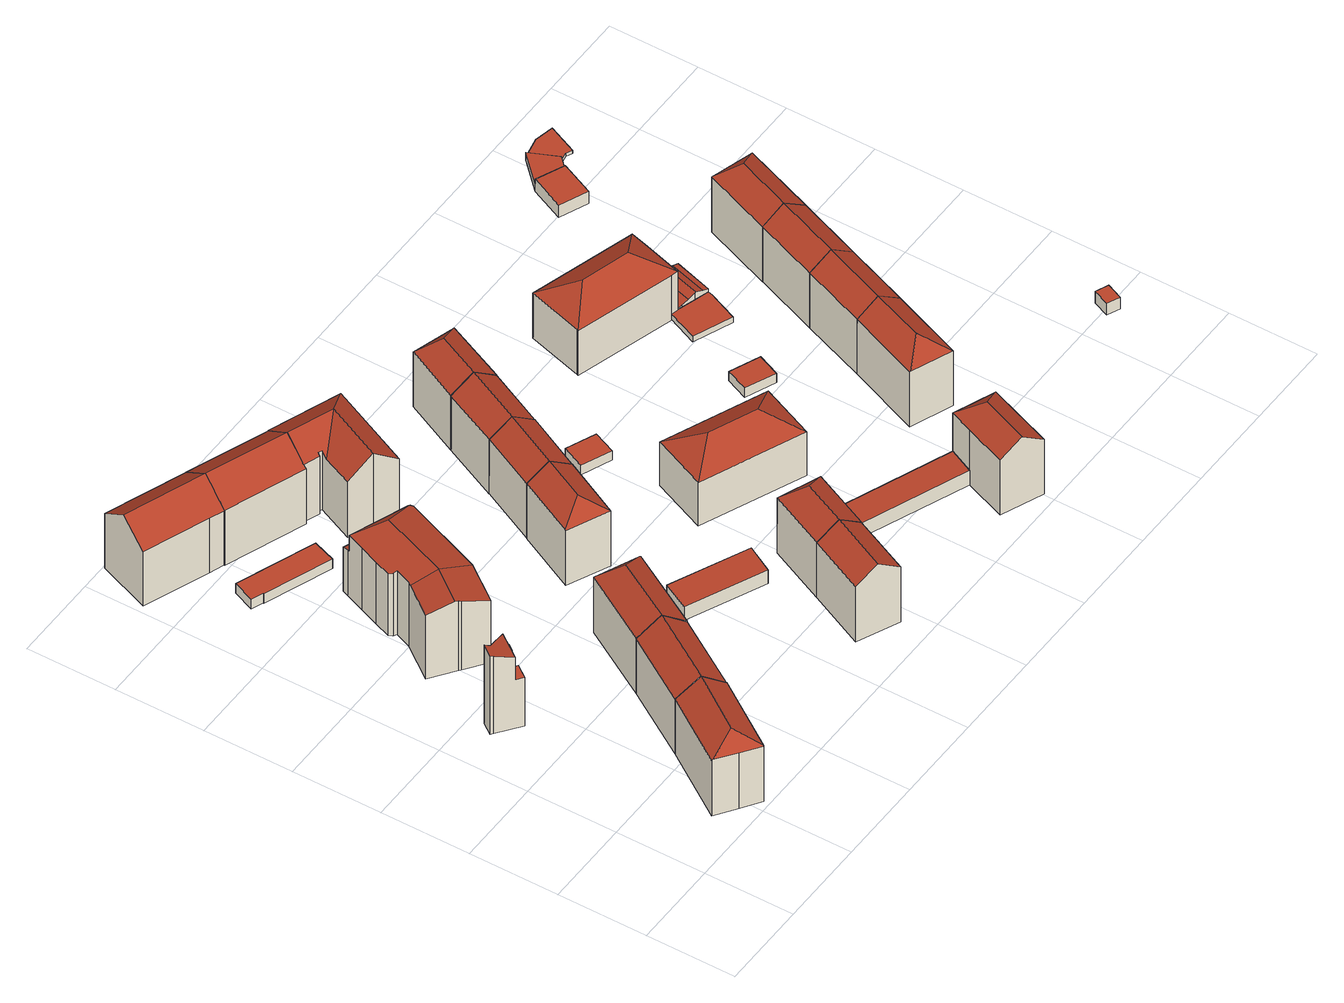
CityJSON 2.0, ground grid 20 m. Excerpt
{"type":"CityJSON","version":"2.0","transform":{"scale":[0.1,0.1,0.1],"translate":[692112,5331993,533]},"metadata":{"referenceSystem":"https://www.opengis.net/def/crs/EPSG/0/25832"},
"CityObjects":{
"building1":{"type":"Building","attributes":{"Gemeindeschluessel":"09162000","HoeheDach":"553.490","HoeheGrund":"535.050","Methode":"2000","NiedrigsteTraufeDesGebaeudes":"549.559","Geometrietyp2DReferenz":"3000","function":"31001_1000","roofType":"3200","measuredHeight":18.44,"storeysAboveGround":4},"geometry":[{"type":"MultiSurface","lod":"2","boundaries":[[[0,1,2,3]],[[4,5,6,7]],[[3,2,8,9,10]],[[8,7,6,11,9]],[[12,13,11,6,5]],[[10,9,11,13]],[[4,1,0,12,5]],[[2,1,4,7,8]],[[0,3,10,13,12]]],"semantics":{"surfaces":[{"type":"WallSurface"},{"type":"RoofSurface"},{"type":"GroundSurface"}],"values":[0,0,0,0,1,1,0,2,1]}}]},
"building2":{"type":"Building","attributes":{"Gemeindeschluessel":"09162000","HoeheDach":"556.212","HoeheGrund":"535.380","Methode":"2000","NiedrigsteTraufeDesGebaeudes":"539.930","Geometrietyp2DReferenz":"3000","function":"31001_9998","roofType":"2100","measuredHeight":20.83},"geometry":[{"type":"MultiSurface","lod":"2","boundaries":[[[14,15,16,17,18,19,20]],[[21,22,23,24]],[[25,26,27,28]],[[29,30,24,23,31,32]],[[31,23,22,33]],[[33,25,28,32,31]],[[18,34,35,19]],[[16,36,37,17]],[[14,20,38,26,25,33,22,21]],[[15,14,21,24,30,39]],[[26,38,27]],[[15,39,36,16]],[[20,19,35,29,32,28,27,38]],[[29,35,34,37,36,39,30]],[[17,37,34,18]]],"semantics":{"surfaces":[{"type":"GroundSurface"},{"type":"RoofSurface"},{"type":"WallSurface"}],"values":[0,1,2,2,2,1,2,2,2,2,1,2,2,1,2]}}]},
"building3":{"type":"Building","attributes":{"Gemeindeschluessel":"09162000","HoeheDach":"553.472","HoeheGrund":"535.010","Methode":"1000","NiedrigsteTraufeDesGebaeudes":"549.467","Geometrietyp2DReferenz":"3000","function":"31001_1000","roofType":"3100","measuredHeight":18.46,"storeysAboveGround":4},"geometry":[{"type":"MultiSurface","lod":"2","boundaries":[[[40,41,42,43,44]],[[7,45,42,41]],[[8,7,41,40]],[[11,43,42,45]],[[7,8,46,11,45]],[[46,44,43,11]],[[46,8,40,44]]],"semantics":{"surfaces":[{"type":"WallSurface"},{"type":"GroundSurface"},{"type":"RoofSurface"}],"values":[0,0,1,2,0,2,0]}}]},
"building4":{"type":"Building","attributes":{"Gemeindeschluessel":"09162000","HoeheDach":"553.580","HoeheGrund":"535.020","Methode":"2000","NiedrigsteTraufeDesGebaeudes":"546.665","Geometrietyp2DReferenz":"3000","function":"31001_9998","roofType":"3200","measuredHeight":18.56,"storeysAboveGround":5},"geometry":[{"type":"MultiSurface","lod":"2","boundaries":[[[47,48,49,50]],[[51,52,53,54]],[[55,56,57,58]],[[58,57,59,60]],[[61,62,63,64,65]],[[66,67,68,69]],[[54,53,70,71]],[[72,73,56,55]],[[61,65,74,75]],[[76,77,78,79]],[[80,81,82,83]],[[84,69,68,85,86]],[[51,60,59,47,87,52]],[[61,75,66,69,84,80,83,72,55,58,60,51,54,71,76,79,88,62]],[[62,88,50,49,63]],[[88,79,78,87,47,50]],[[89,48,47,59,57,56,73,82,81,90]],[[78,77,70,53,52,87]],[[83,82,73,72]],[[68,67,74,65,64,89,85]],[[75,74,67,66]],[[64,63,49,48,89]],[[71,70,77,76]],[[80,84,86,90,81]],[[85,89,90,86]]],"semantics":{"surfaces":[{"type":"RoofSurface"},{"type":"WallSurface"},{"type":"GroundSurface"}],"values":[0,1,1,1,1,1,1,1,1,1,1,1,1,2,1,1,0,0,1,0,1,0,1,1,0]}}]},
"building5":{"type":"Building","attributes":{"Gemeindeschluessel":"09162000","HoeheDach":"554.020","HoeheGrund":"534.900","Methode":"2000","NiedrigsteTraufeDesGebaeudes":"549.272","Geometrietyp2DReferenz":"3000","function":"31001_1000","roofType":"3100","measuredHeight":19.12,"storeysAboveGround":5},"geometry":[{"type":"MultiSurface","lod":"2","boundaries":[[[91,92,93,94,95]],[[96,97,98,99]],[[91,95,100,101,102]],[[97,103,104,93,92,98]],[[105,94,93,104,106]],[[100,95,94,105]],[[99,102,101,100,105,106,107,96]],[[106,104,103,107]],[[99,98,92,91,102]],[[107,103,97,96]]],"semantics":{"surfaces":[{"type":"RoofSurface"},{"type":"WallSurface"},{"type":"GroundSurface"}],"values":[0,1,1,0,1,1,2,1,1,1]}}]},
"building6":{"type":"Building","attributes":{"Gemeindeschluessel":"09162000","HoeheDach":"537.400","HoeheGrund":"534.890","Methode":"1000","NiedrigsteTraufeDesGebaeudes":"537.400","Geometrietyp2DReferenz":"3000","function":"31001_2000","roofType":"1000","measuredHeight":2.51},"geometry":[{"type":"MultiSurface","lod":"2","boundaries":[[[108,109,110,111]],[[112,113,114,115]],[[115,114,109,108]],[[110,109,114,113,116,117]],[[111,110,117,118]],[[118,119,112,115,108,111]],[[118,117,116,119]],[[119,116,113,112]]],"semantics":{"surfaces":[{"type":"WallSurface"},{"type":"RoofSurface"},{"type":"GroundSurface"}],"values":[0,0,0,1,0,2,0,0]}}]},
"building7":{"type":"Building","attributes":{"Gemeindeschluessel":"09162000","HoeheDach":"553.490","HoeheGrund":"534.970","Methode":"2000","NiedrigsteTraufeDesGebaeudes":"549.632","Geometrietyp2DReferenz":"3000","function":"31001_1000","roofType":"3200","measuredHeight":18.52,"storeysAboveGround":4},"geometry":[{"type":"MultiSurface","lod":"2","boundaries":[[[120,121,122,40]],[[41,123,124,125]],[[43,126,127,124,123]],[[41,125,120,40]],[[122,121,128,126,43]],[[41,40,122,43,123]],[[126,128,127]],[[120,125,124,127,128,121]]],"semantics":{"surfaces":[{"type":"WallSurface"},{"type":"RoofSurface"},{"type":"GroundSurface"}],"values":[0,0,1,2,1,0,1,0]}}]},
"building8":{"type":"Building","attributes":{"Gemeindeschluessel":"09162000","HoeheDach":"553.964","HoeheGrund":"534.840","Methode":"1000","NiedrigsteTraufeDesGebaeudes":"549.396","Geometrietyp2DReferenz":"3000","function":"31001_1000","roofType":"3100","measuredHeight":19.12,"storeysAboveGround":5},"geometry":[{"type":"MultiSurface","lod":"2","boundaries":[[[129,130,131,93,132]],[[133,134,135,136]],[[137,138,131,130,139]],[[131,138,135,134,93]],[[140,132,93,134,133]],[[139,130,129,141]],[[140,133,136,137,139,141]],[[141,129,132,140]],[[136,135,138,137]]],"semantics":{"surfaces":[{"type":"RoofSurface"},{"type":"WallSurface"},{"type":"GroundSurface"}],"values":[0,1,1,0,1,1,2,1,1]}}]},
"building9":{"type":"Building","attributes":{"Gemeindeschluessel":"09162000","HoeheDach":"539.012","HoeheGrund":"534.730","Methode":"1000","NiedrigsteTraufeDesGebaeudes":"538.162","Geometrietyp2DReferenz":"3000","function":"31001_2000","roofType":"1000","measuredHeight":4.28,"storeysAboveGround":1},"geometry":[{"type":"MultiSurface","lod":"2","boundaries":[[[142,143,144,145]],[[146,143,142,147]],[[148,145,144,149]],[[147,142,145,148]],[[148,149,146,147]],[[149,144,143,146]]],"semantics":{"surfaces":[{"type":"RoofSurface"},{"type":"WallSurface"},{"type":"GroundSurface"}],"values":[0,1,1,1,2,1]}}]},
"building10":{"type":"Building","attributes":{"Gemeindeschluessel":"09162000","HoeheDach":"552.730","HoeheGrund":"534.730","Methode":"2000","NiedrigsteTraufeDesGebaeudes":"549.222","Geometrietyp2DReferenz":"3000","function":"31001_1000","roofType":"3200","measuredHeight":18,"storeysAboveGround":4},"geometry":[{"type":"MultiSurface","lod":"2","boundaries":[[[150,151,152,153,154]],[[154,155,156,150]],[[154,153,157,155]],[[158,152,151,159,160]],[[156,159,151,150]],[[157,158,160,155]],[[155,160,159,156]],[[157,153,152,158]]],"semantics":{"surfaces":[{"type":"WallSurface"},{"type":"RoofSurface"},{"type":"GroundSurface"}],"values":[0,1,0,0,1,0,1,2]}}]},
"building11":{"type":"Building","attributes":{"Gemeindeschluessel":"09162000","HoeheDach":"552.697","HoeheGrund":"534.620","Methode":"1000","NiedrigsteTraufeDesGebaeudes":"549.188","Geometrietyp2DReferenz":"3000","function":"31001_1000","roofType":"3100","measuredHeight":18.08,"storeysAboveGround":4},"geometry":[{"type":"MultiSurface","lod":"2","boundaries":[[[161,162,163,164]],[[163,162,165,166]],[[164,163,166,167,168]],[[168,167,169,170]],[[170,161,164,168]],[[170,169,165,162,161]],[[166,165,169,167]]],"semantics":{"surfaces":[{"type":"WallSurface"},{"type":"RoofSurface"},{"type":"GroundSurface"}],"values":[0,1,0,0,2,0,1]}}]},
"building12":{"type":"Building","attributes":{"Gemeindeschluessel":"09162000","HoeheDach":"553.988","HoeheGrund":"534.780","Methode":"2000","NiedrigsteTraufeDesGebaeudes":"549.430","Geometrietyp2DReferenz":"3000","function":"31001_1000","roofType":"3100","measuredHeight":19.21,"storeysAboveGround":5},"geometry":[{"type":"MultiSurface","lod":"2","boundaries":[[[171,172,173,139]],[[174,175,176,177,178]],[[179,180,175,174,181]],[[174,178,182,181]],[[178,177,183,138,131]],[[182,184,185,179,181]],[[186,187,172,171]],[[188,176,175,180]],[[137,139,173,131,138]],[[188,180,179,185,186,171,139,137,136,189]],[[177,189,136,183]],[[176,188,189,177]],[[178,131,173,172,187,184,182]],[[137,138,183,136]],[[185,184,187,186]]],"semantics":{"surfaces":[{"type":"WallSurface"},{"type":"RoofSurface"},{"type":"GroundSurface"}],"values":[0,1,0,1,1,0,0,0,0,2,0,0,1,0,0]}}]},
"building13":{"type":"Building","attributes":{"Gemeindeschluessel":"09162000","HoeheDach":"552.683","HoeheGrund":"534.750","Methode":"1000","NiedrigsteTraufeDesGebaeudes":"549.124","Geometrietyp2DReferenz":"3000","function":"31001_1000","roofType":"3100","measuredHeight":17.93,"storeysAboveGround":4},"geometry":[{"type":"MultiSurface","lod":"2","boundaries":[[[190,191,192,193]],[[193,194,195,190]],[[190,195,196,197,191]],[[198,197,196,159]],[[191,197,198,192]],[[192,198,159,194,193]],[[159,196,195,194]]],"semantics":{"surfaces":[{"type":"GroundSurface"},{"type":"WallSurface"},{"type":"RoofSurface"}],"values":[0,1,1,2,1,1,2]}}]},
"building14":{"type":"Building","attributes":{"Gemeindeschluessel":"09162000","HoeheDach":"552.740","HoeheGrund":"534.610","Methode":"2000","NiedrigsteTraufeDesGebaeudes":"549.290","Geometrietyp2DReferenz":"3000","function":"31001_1000","roofType":"3200","measuredHeight":18.13,"storeysAboveGround":4},"geometry":[{"type":"MultiSurface","lod":"2","boundaries":[[[199,200,201,202]],[[203,170,204,205,206]],[[207,201,200,208,165]],[[208,200,206,205]],[[170,203,199,202,161]],[[165,208,205,204]],[[170,161,207,165,204]],[[203,206,200,199]],[[202,201,207,161]]],"semantics":{"surfaces":[{"type":"WallSurface"},{"type":"RoofSurface"},{"type":"GroundSurface"}],"values":[0,0,1,1,2,1,0,0,0]}}]},
"building15":{"type":"Building","attributes":{"Gemeindeschluessel":"09162000","HoeheDach":"552.682","HoeheGrund":"534.710","Methode":"1000","NiedrigsteTraufeDesGebaeudes":"549.122","Geometrietyp2DReferenz":"3000","function":"31001_1000","roofType":"3100","measuredHeight":17.97,"storeysAboveGround":4},"geometry":[{"type":"MultiSurface","lod":"2","boundaries":[[[209,210,211,196]],[[212,213,211,210,214]],[[212,214,215,216]],[[215,209,196,217,216]],[[214,210,209,215]],[[216,217,213,212]],[[196,211,213,217]]],"semantics":{"surfaces":[{"type":"RoofSurface"},{"type":"WallSurface"},{"type":"GroundSurface"}],"values":[0,1,2,1,1,1,0]}}]},
"building16":{"type":"Building","attributes":{"Gemeindeschluessel":"09162000","HoeheDach":"537.414","HoeheGrund":"534.920","Methode":"1000","NiedrigsteTraufeDesGebaeudes":"537.414","Geometrietyp2DReferenz":"3000","function":"31001_2000","roofType":"1000","measuredHeight":2.49},"geometry":[{"type":"MultiSurface","lod":"2","boundaries":[[[218,219,220,221]],[[218,222,223,219]],[[224,225,223,222]],[[219,223,225,220]],[[221,224,222,218]],[[220,225,224,221]]],"semantics":{"surfaces":[{"type":"GroundSurface"},{"type":"WallSurface"},{"type":"RoofSurface"}],"values":[0,1,2,1,1,1]}}]},
"building17":{"type":"Building","attributes":{"Gemeindeschluessel":"09162000","HoeheDach":"550.730","HoeheGrund":"534.750","Methode":"1000","NiedrigsteTraufeDesGebaeudes":"546.439","Geometrietyp2DReferenz":"3000","function":"31001_1000","roofType":"3200","measuredHeight":15.98,"storeysAboveGround":4},"geometry":[{"type":"MultiSurface","lod":"2","boundaries":[[[226,227,228,229]],[[230,231,232]],[[229,228,231,233]],[[234,232,231,228]],[[226,229,233,235]],[[230,232,234,236]],[[226,235,230,236,227]],[[233,231,230,235]],[[236,234,228,227]]],"semantics":{"surfaces":[{"type":"WallSurface"},{"type":"RoofSurface"},{"type":"GroundSurface"}],"values":[0,1,0,1,2,1,0,0,1]}}]},
"building18":{"type":"Building","attributes":{"Gemeindeschluessel":"09162000","HoeheDach":"552.730","HoeheGrund":"534.670","Methode":"2000","NiedrigsteTraufeDesGebaeudes":"549.135","Geometrietyp2DReferenz":"3000","function":"31001_1000","roofType":"3200","measuredHeight":18.06,"storeysAboveGround":4},"geometry":[{"type":"MultiSurface","lod":"2","boundaries":[[[237,238,239,211]],[[212,214,237,211,240]],[[214,212,241,242]],[[241,212,240,243,244]],[[238,237,214,242,245]],[[241,244,245,242]],[[238,245,244,243,239]],[[211,239,243,240]]],"semantics":{"surfaces":[{"type":"RoofSurface"},{"type":"WallSurface"},{"type":"GroundSurface"}],"values":[0,1,2,1,1,1,0,0]}}]},
"building19":{"type":"Building","attributes":{"Gemeindeschluessel":"09162000","HoeheDach":"539.042","HoeheGrund":"534.620","Methode":"1000","NiedrigsteTraufeDesGebaeudes":"538.393","Geometrietyp2DReferenz":"3000","function":"31001_1000","roofType":"1000","measuredHeight":4.42},"geometry":[{"type":"MultiSurface","lod":"2","boundaries":[[[202,246,247,199]],[[199,247,248,249]],[[249,250,202,199]],[[249,248,251,250]],[[250,251,246,202]],[[251,248,247,246]]],"semantics":{"surfaces":[{"type":"WallSurface"},{"type":"GroundSurface"},{"type":"RoofSurface"}],"values":[0,0,1,0,0,2]}}]},
"building20":{"type":"Building","attributes":{"Gemeindeschluessel":"09162000","HoeheDach":"552.580","HoeheGrund":"534.600","Methode":"2000","NiedrigsteTraufeDesGebaeudes":"549.080","Geometrietyp2DReferenz":"3000","function":"31001_1000","roofType":"3200","measuredHeight":17.98,"storeysAboveGround":4},"geometry":[{"type":"MultiSurface","lod":"2","boundaries":[[[252,249,253,254]],[[252,254,255,256]],[[257,250,249,252,256]],[[257,258,259,250]],[[260,254,253]],[[250,259,253,249]],[[257,256,255,261,258]],[[261,260,253,259,258]],[[255,254,260,261]]],"semantics":{"surfaces":[{"type":"WallSurface"},{"type":"GroundSurface"},{"type":"RoofSurface"}],"values":[0,0,1,0,2,0,0,2,2]}}]},
"building21":{"type":"Building","attributes":{"Gemeindeschluessel":"09162000","HoeheDach":"537.481","HoeheGrund":"535.090","Methode":"1000","NiedrigsteTraufeDesGebaeudes":"537.481","Geometrietyp2DReferenz":"3000","function":"31001_2000","roofType":"1000","measuredHeight":2.39},"geometry":[{"type":"MultiSurface","lod":"2","boundaries":[[[262,263,264,265]],[[265,264,266,267]],[[267,266,268,269]],[[269,268,263,262]],[[262,265,267,269]],[[268,266,264,263]]],"semantics":{"surfaces":[{"type":"WallSurface"},{"type":"GroundSurface"},{"type":"RoofSurface"}],"values":[0,0,0,0,1,2]}}]},
"building22":{"type":"Building","attributes":{"Gemeindeschluessel":"09162000","HoeheDach":"552.409","HoeheGrund":"534.440","Methode":"1000","NiedrigsteTraufeDesGebaeudes":"548.928","Geometrietyp2DReferenz":"3000","function":"31001_1000","roofType":"3200","measuredHeight":17.97,"storeysAboveGround":4},"geometry":[{"type":"MultiSurface","lod":"2","boundaries":[[[270,271,272,273]],[[272,271,274,275]],[[276,275,274,277,278]],[[279,273,272,276,278]],[[279,278,277,280]],[[272,275,276]],[[270,280,277,274,271]],[[279,280,270,273]]],"semantics":{"surfaces":[{"type":"WallSurface"},{"type":"RoofSurface"},{"type":"GroundSurface"}],"values":[0,1,1,0,0,1,0,2]}}]},
"building23":{"type":"Building","attributes":{"Gemeindeschluessel":"09162000","HoeheDach":"550.385","HoeheGrund":"534.190","Methode":"1000","NiedrigsteTraufeDesGebaeudes":"546.100","Geometrietyp2DReferenz":"3000","function":"31001_1000","roofType":"3200","measuredHeight":16.2,"storeysAboveGround":4},"geometry":[{"type":"MultiSurface","lod":"2","boundaries":[[[281,282,283,284]],[[285,286,287,288]],[[289,290,286,285]],[[291,292,293,294]],[[288,287,292,291]],[[290,283,295,296,286]],[[294,293,282,281]],[[296,295,293,292]],[[284,283,290,289]],[[296,292,287,286]],[[281,284,289,285,288,291,294]],[[283,282,293,295]]],"semantics":{"surfaces":[{"type":"WallSurface"},{"type":"RoofSurface"},{"type":"GroundSurface"}],"values":[0,0,0,0,0,1,0,1,0,1,2,1]}}]},
"building24":{"type":"Building","attributes":{"Gemeindeschluessel":"09162000","HoeheDach":"535.984","HoeheGrund":"534.650","Methode":"2000","NiedrigsteTraufeDesGebaeudes":"535.984","Geometrietyp2DReferenz":"3000","function":"31001_2000","roofType":"1000","measuredHeight":1.33,"storeysAboveGround":1},"geometry":[{"type":"MultiSurface","lod":"2","boundaries":[[[297,298,299,300]],[[301,302,303,304]],[[305,306,299,298,303,302,307]],[[300,299,306,308]],[[304,303,298,297]],[[305,309,308,306]],[[310,307,302,301]],[[308,309,310,301,304,297,300]],[[309,305,307,310]]],"semantics":{"surfaces":[{"type":"WallSurface"},{"type":"RoofSurface"},{"type":"GroundSurface"}],"values":[0,0,1,0,0,0,0,2,0]}}]},
"building25":{"type":"Building","attributes":{"Gemeindeschluessel":"09162000","HoeheDach":"552.363","HoeheGrund":"534.410","Methode":"1000","NiedrigsteTraufeDesGebaeudes":"548.862","Geometrietyp2DReferenz":"3000","function":"31001_1000","roofType":"3100","measuredHeight":17.95,"storeysAboveGround":4},"geometry":[{"type":"MultiSurface","lod":"2","boundaries":[[[277,280,270,271,274]],[[271,311,312,274]],[[313,277,274,312]],[[280,314,315,270]],[[315,314,313,312,311]],[[313,314,280,277]],[[315,311,271,270]]],"semantics":{"surfaces":[{"type":"WallSurface"},{"type":"RoofSurface"},{"type":"GroundSurface"}],"values":[0,1,1,2,0,0,0]}}]},
"building26":{"type":"Building","attributes":{"Gemeindeschluessel":"09162000","HoeheDach":"537.867","HoeheGrund":"534.157","Methode":"2000","NiedrigsteTraufeDesGebaeudes":"536.194","Geometrietyp2DReferenz":"3000","function":"31001_1000","roofType":"3100","measuredHeight":3.71,"storeysAboveGround":1},"geometry":[{"type":"MultiSurface","lod":"2","boundaries":[[[316,281,317,318,319]],[[320,321,322,319,318,323]],[[324,325,284,281,316,326,327]],[[324,327,328,329,321,320]],[[325,330,331,284]],[[326,332,328,327]],[[328,332,333,329]],[[329,333,322,321]],[[326,316,319,322,333,332]],[[284,331,317,281]],[[330,323,318,317,331]],[[325,324,320,323,330]]],"semantics":{"surfaces":[{"type":"WallSurface"},{"type":"RoofSurface"},{"type":"GroundSurface"}],"values":[0,1,2,0,0,0,1,1,0,0,1,0]}}]},
"building27":{"type":"Building","attributes":{"Gemeindeschluessel":"09162000","HoeheDach":"552.361","HoeheGrund":"534.400","Methode":"1000","NiedrigsteTraufeDesGebaeudes":"548.853","Geometrietyp2DReferenz":"3000","function":"31001_1000","roofType":"3100","measuredHeight":17.96,"storeysAboveGround":4},"geometry":[{"type":"MultiSurface","lod":"2","boundaries":[[[314,315,311,312,313]],[[315,314,334,335]],[[312,336,337,313]],[[338,335,334,337,336]],[[311,338,336,312]],[[311,315,335,338]],[[314,313,337,334]]],"semantics":{"surfaces":[{"type":"WallSurface"},{"type":"GroundSurface"},{"type":"RoofSurface"}],"values":[0,1,2,0,2,0,0]}}]},
"building28":{"type":"Building","attributes":{"Gemeindeschluessel":"09162000","HoeheDach":"552.420","HoeheGrund":"534.190","Methode":"2000","NiedrigsteTraufeDesGebaeudes":"548.860","Geometrietyp2DReferenz":"3000","function":"31001_1000","roofType":"3200","measuredHeight":18.23,"storeysAboveGround":4},"geometry":[{"type":"MultiSurface","lod":"2","boundaries":[[[339,340,341]],[[342,343,344,345]],[[336,339,341,337]],[[345,344,341,340]],[[338,340,339,336]],[[343,337,341,344]],[[338,342,345,340]],[[336,337,343,342,338]]],"semantics":{"surfaces":[{"type":"RoofSurface"},{"type":"GroundSurface"},{"type":"WallSurface"}],"values":[0,1,0,2,0,2,2,2]}}]},
"building29":{"type":"Building","attributes":{"Gemeindeschluessel":"09162000","HoeheDach":"537.250","HoeheGrund":"534.096","Methode":"2000","NiedrigsteTraufeDesGebaeudes":"537.250","Geometrietyp2DReferenz":"3000","function":"31001_3000","roofType":"1000","measuredHeight":3.15,"storeysAboveGround":1},"geometry":[{"type":"MultiSurface","lod":"2","boundaries":[[[346,347,348,349]],[[350,351,352,353]],[[346,353,352,347]],[[349,350,353,346]],[[348,351,350,349]],[[347,352,351,348]]],"semantics":{"surfaces":[{"type":"GroundSurface"},{"type":"RoofSurface"},{"type":"WallSurface"}],"values":[0,1,2,2,2,2]}}]},
"building30":{"type":"Building","attributes":{"Gemeindeschluessel":"09162000","HoeheDach":"537.000","HoeheGrund":"533.826","Methode":"2000","NiedrigsteTraufeDesGebaeudes":"534.630","Geometrietyp2DReferenz":"3000","function":"31001_2000","roofType":"1000","measuredHeight":3.17,"storeysAboveGround":1},"geometry":[{"type":"MultiSurface","lod":"2","boundaries":[[[354,355,356,357]],[[358,359,360,361]],[[362,363,364,365]],[[361,360,366,367]],[[367,366,368,369]],[[370,371,372,373]],[[374,375,355,354]],[[365,376,377,362]],[[357,356,359,358]],[[370,373,378,374,354,357,358,361,367,369,379]],[[378,365,364,375,374]],[[375,364,363,368]],[[373,372,376,365,378]],[[369,368,363,362,379]],[[368,366,360,359,356,355,375]],[[371,377,376,372]],[[370,379,362,377,371]]],"semantics":{"surfaces":[{"type":"WallSurface"},{"type":"RoofSurface"},{"type":"GroundSurface"}],"values":[0,0,1,0,0,0,0,0,0,2,0,0,0,0,1,1,0]}}]}
},
"vertices":[
[172,35,167],[172,35,20],[213,6,20],[213,6,166],[126,67,20],[126,67,167],[228,216,166],[228,216,20],[317,158,20],[317,158,167],[214,7,167],[273,187,205],[129,65,169],[188,63,205],
[131,493,24],[82,530,24],[76,534,24],[95,560,24],[102,554,24],[105,552,24],[184,563,24],[131,493,152],[152,521,152],[136,532,152],[116,504,152],[173,548,69],[173,548,158],[157,560,158],[157,560,69],[156,559,212],[116,504,212],[136,532,69],[156,559,69],[152,521,69],[102,554,228],[105,552,227],[76,534,232],[95,560,232],[184,563,158],[82,530,229],
[414,312,20],[323,367,20],[323,367,165],[369,340,205],[414,312,165],[228,216,165],[317,158,165],
[241,962,184],[298,910,206],[371,909,186],[369,912,184],[243,966,20],[243,966,141],[248,980,137],[248,980,20],[195,843,20],[195,843,184],[209,879,184],[209,879,20],[225,922,184],[225,922,20],[302,723,20],[373,904,20],[373,904,184],[303,723,184],[302,723,184],[194,678,20],[194,678,202],[190,681,204],[190,681,20],[279,968,137],[279,968,20],[199,835,20],[199,835,186],[242,642,184],[242,642,20],[283,961,20],[283,961,138],[278,947,142],[278,947,20],[193,796,20],[193,796,189],[207,831,189],[207,831,20],[137,720,20],[184,685,206],[137,720,188],[241,962,142],[369,912,20],[240,759,206],[188,789,188],
[54,1391,163],[31,1333,210],[208,1265,210],[231,1323,163],[230,1324,163],[151,1219,19],[151,1219,163],[8,1274,163],[8,1274,19],[230,1324,19],[196,1337,19],[54,1391,19],[184,1207,163],[185,1206,163],[231,1323,19],[185,1206,19],[184,1207,19],
[139,1088,19],[139,1088,44],[139,1089,44],[139,1089,19],[307,1081,19],[307,1081,44],[289,1031,44],[289,1031,19],[133,1147,44],[114,1099,44],[114,1099,19],[133,1147,19],
[511,480,20],[511,480,167],[414,312,167],[323,367,166],[415,524,167],[415,524,20],[444,470,205],[416,523,168],[509,481,168],
[362,1138,164],[364,1145,169],[385,1197,210],[185,1206,164],[231,1323,18],[231,1323,164],[408,1255,164],[408,1255,18],[387,1203,18],[387,1203,205],[364,1145,18],[185,1206,18],[362,1138,18],
[709,323,52],[735,378,60],[564,456,60],[539,401,52],[735,378,17],[709,323,17],[539,401,17],[564,456,17],
[495,640,163],[559,770,163],[559,770,17],[494,639,17],[494,639,162],[585,597,163],[558,654,197],[585,597,17],[650,727,17],[604,749,197],[650,727,163],
[820,185,16],[820,185,162],[761,57,162],[761,57,16],[774,205,197],[715,78,197],[670,99,162],[670,99,16],[728,226,162],[728,226,16],
[399,1132,18],[399,1132,170],[364,1145,170],[427,1030,210],[428,1030,210],[480,1006,165],[567,1195,165],[486,1158,210],[375,1053,18],[428,1030,18],[375,1053,165],[405,1121,164],[408,1255,165],[411,1134,174],[411,1134,18],[402,1138,18],[402,1138,175],[480,1006,18],[567,1195,18],
[620,895,18],[712,852,18],[650,727,18],[559,770,18],[559,770,162],[620,895,161],[666,873,197],[712,852,162],[650,727,162],
[880,316,16],[880,316,163],[857,265,163],[857,265,16],[787,354,16],[728,226,163],[787,353,163],[787,354,163],[820,185,163],[818,302,197],
[712,852,161],[772,978,161],[725,999,197],[679,1020,17],[679,1020,161],[772,978,17],[712,852,17],[620,895,17],[620,895,162],
[756,777,19],[778,827,19],[843,799,19],[822,749,19],[756,777,44],[778,827,44],[822,749,44],[843,799,44],
[764,517,18],[764,517,134],[815,638,134],[815,638,18],[990,420,134],[1042,542,134],[955,507,177],[1042,542,18],[850,551,177],[990,420,18],[764,516,135],
[772,978,162],[833,1114,162],[769,1096,197],[679,1020,162],[737,1143,17],[834,1115,17],[736,1142,164],[737,1143,162],[834,1115,161],
[857,265,54],[880,316,60],[1161,203,60],[1161,203,16],[1140,151,16],[1140,151,54],
[1253,166,16],[1161,203,161],[1253,166,161],[1197,20,161],[1197,20,16],[1104,58,16],[1104,58,161],[1140,151,161],[1192,145,196],[1150,39,196],
[1099,632,21],[1099,632,45],[1120,682,45],[1120,682,21],[1186,654,45],[1186,654,21],[1165,604,45],[1165,604,21],
[1366,457,14],[1366,457,159],[1303,295,159],[1303,295,14],[1319,475,194],[1275,360,194],[1211,331,160],[1273,493,159],[1210,332,159],[1210,332,14],[1273,493,14],
[1243,946,12],[1243,946,131],[1218,862,131],[1218,862,12],[982,932,12],[982,932,131],[983,935,131],[983,935,12],[1202,866,12],[1202,866,131],[1020,1059,12],[1020,1059,131],[1255,989,131],[1255,989,12],[1173,944,174],[1065,976,174],
[1173,799,16],[1173,799,30],[1202,866,30],[1202,866,16],[1287,829,16],[1287,829,30],[1259,764,30],[1259,764,16],[1259,849,30],[1218,862,30],[1290,840,30],[1218,862,16],[1259,849,16],[1290,840,16],
[1421,599,159],[1374,618,194],[1328,636,159],[1328,636,14],[1421,599,14],
[1284,934,12],[1243,946,32],[1267,939,41],[1284,934,48],[1259,849,48],[1260,849,49],[1285,934,49],[1243,854,41],[1259,849,12],[1227,859,12],[1315,925,12],[1290,840,12],[1290,840,38],[1278,844,41],[1227,859,35],[1218,862,32],[1315,925,38],[1302,929,41],
[1383,779,14],[1476,743,14],[1429,761,194],[1383,779,159],[1476,743,159],
[1476,883,194],[1538,904,159],[1442,933,159],[1476,743,12],[1383,779,12],[1442,933,12],[1538,904,12],
[1667,188,11],[1682,224,11],[1710,212,11],[1695,176,11],[1695,176,42],[1710,212,42],[1682,224,42],[1667,188,42],
[1454,1343,8],[1454,1343,16],[1464,1345,16],[1464,1345,8],[1507,1336,8],[1507,1336,16],[1478,1271,16],[1478,1271,8],[1416,1247,28],[1442,1273,28],[1415,1335,28],[1354,1274,28],[1464,1277,16],[1464,1277,8],[1442,1273,16],[1442,1273,8],[1382,1171,8],[1382,1171,40],[1320,1198,40],[1320,1198,8],[1415,1335,8],[1415,1335,16],[1354,1274,40],[1416,1247,40],[1354,1274,8],[1416,1247,8]
]}
